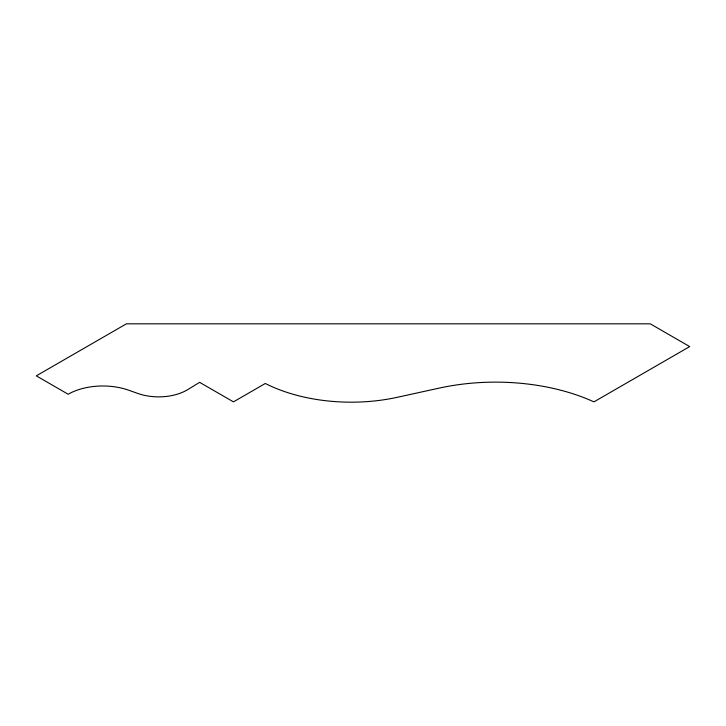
<?xml version="1.0" encoding="UTF-8"?>
<svg xmlns="http://www.w3.org/2000/svg" width="726" height="726" viewBox="0 0 726 726"><rect width="100%" height="100%" fill="white"/><g stroke="black" fill="none" stroke-linecap="round" stroke-linejoin="round"><path stroke-width="1.09" d="M199.65 382.357L187.553 389.708A39.776 22.969 0 0 1 137.94 393.492L128.529 390.161A49.187 28.396 0 0 0 68.162 394.245L36.3 375.85L126.424 323.823L650.269 323.823L689.7 346.583L593.941 401.868A158.595 91.558 0 0 0 439.294 388.092L397.322 397.294A129.999 75.05 0 0 1 265.308 383.473L233.445 401.868L199.65 382.357"/></g></svg>
